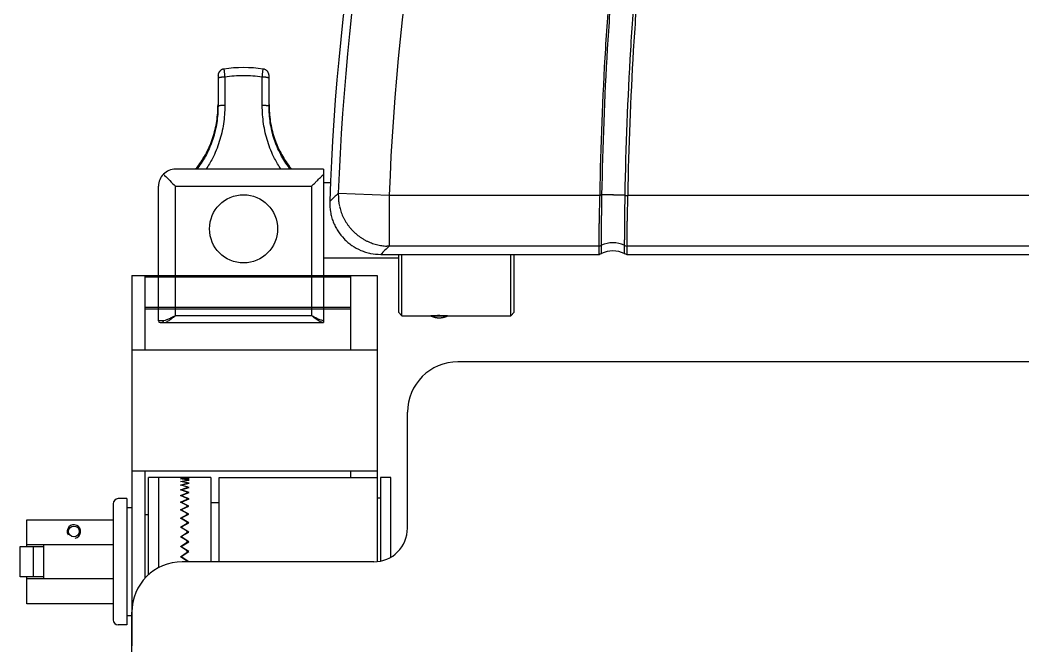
# Model space of a CAD drawing. Extents: x 3485972 to 3601240, y -625657 to -591207.
# Drawn here: x 3494327.7 to 3494721.3, y -608062.1 to -607816.7 of the extents above; entities that cross this region are included whole.
import ezdxf

# ---------------------------------------------------------------- set-up
doc = ezdxf.new("R2010")
doc.units = 0
doc.header["$LTSCALE"] = 6
doc.header["$MEASUREMENT"] = 0
doc.layers.add('medical equipment', color=171, linetype='CONTINUOUS', lineweight=25)

msp = doc.modelspace()

# ---------------------------------------------------------------- linework, layer by layer
at = {"layer": 'medical equipment'}
for p, q in [((3494407.67, -607835.87), (3494407.56, -607835.89)), ((3494405.38, -607838.52), (3494405.38, -607839.6)), ((3494405.38, -607839.6), (3494405.38, -607839.57)), ((3494405.38, -607839.6), (3494405.38, -607850.4)), ((3494408.05, -607839.05), (3494408.05, -607850.19)), ((3494422.75, -607850.19), (3494422.75, -607839.05)), ((3494425.42, -607838.52), (3494425.41, -607838.4)), ((3494425.42, -607839.6), (3494425.41, -607839.57)), ((3494425.42, -607839.6), (3494425.42, -607838.52)), ((3494425.42, -607850.4), (3494425.42, -607839.6)), ((3494405.38, -607850.4), (3494405.38, -607850.39)), ((3494425.42, -607850.4), (3494425.41, -607850.39)), ((3494446.79, -607875.15), (3494388.68, -607875.15)), ((3494446.79, -607875.15), (3494446.79, -607877.16)), ((3494446.79, -607877.16), (3494446.79, -607934.58)), ((3494449.53, -607880.5), (3494446.79, -607880.5)), ((3494382, -607934.6), (3494382, -607881.83)), ((3494388.68, -607881.83), (3494442.12, -607881.83)), ((3494388.68, -607932.59), (3494388.68, -607881.83)), ((3494442.12, -607881.83), (3494442.12, -607932.59)), ((3494452.57, -607884.6), (3494472.57, -607885.33)), ((3494472.57, -607885.33), (3494555.32, -607885.33)), ((3494472.57, -607885.33), (3494472.57, -607905.34)), ((3494555.32, -607885.33), (3494555.32, -607885.24)), ((3494556.09, -607885.24), (3494556.06, -607885.24)), ((3494566.19, -607885.33), (3494875.08, -607885.33)), ((3494566.19, -607885.33), (3494566.19, -607885.44)), ((3494565.05, -607885.39), (3494564.78, -607885.38)), ((3494566.19, -607885.44), (3494566.15, -607885.43)), ((3494469.25, -607908.55), (3494554.95, -607908.55)), ((3494472.57, -607905.34), (3494471.6, -607905.32)), ((3494554.96, -607905.34), (3494472.57, -607905.34)), ((3494476.18, -607908.55), (3494476.18, -607931.26)), ((3494477.52, -607932.59), (3494477.52, -607908.55)), ((3494520.26, -607932.59), (3494520.26, -607908.55)), ((3494521.6, -607931.26), (3494521.6, -607908.55)), ((3494875.49, -607905.34), (3494565.79, -607905.34)), ((3494565.79, -607908.55), (3494875.49, -607908.55)), ((3494446.79, -607909.89), (3494476.18, -607909.89)), ((3494371.52, -607916.89), (3494371.52, -608062.09)), ((3494371.52, -607916.89), (3494467.88, -607916.89)), ((3494376.8, -607945.93), (3494376.8, -607916.89)), ((3494457.32, -607917.55), (3494376.8, -607917.55)), ((3494457.32, -607916.89), (3494457.32, -607945.93)), ((3494467.88, -607916.89), (3494467.88, -608029.03)), ((3494457.32, -607929.43), (3494376.8, -607929.43)), ((3494457.32, -607930.09), (3494376.8, -607930.09)), ((3494442.12, -607932.59), (3494388.68, -607932.59)), ((3494476.18, -607931.26), (3494477.52, -607932.59)), ((3494477.52, -607932.59), (3494488.87, -607932.59)), ((3494495.55, -607932.59), (3494520.26, -607932.59)), ((3494520.26, -607932.59), (3494521.6, -607931.26)), ((3494383.7, -607934.6), (3494382, -607934.6)), ((3494382.67, -607935.27), (3494384.2, -607935.27)), ((3494383.7, -607934.6), (3494383.7, -607934.63)), ((3494384.2, -607935.27), (3494446.6, -607935.27)), ((3494446.6, -607935.27), (3494446.79, -607935.27)), ((3494446.79, -607935.21), (3494446.78, -607935.22)), ((3494446.79, -607934.58), (3494446.79, -607935.21)), ((3494446.79, -607935.21), (3494446.79, -607935.27)), ((3494488.87, -607932.62), (3494492.21, -607932.62)), ((3494488.87, -607932.62), (3494488.97, -607932.67)), ((3494492.21, -607932.62), (3494495.55, -607932.62)), ((3494492.21, -607933.42), (3494492.32, -607933.42)), ((3494371.52, -607945.93), (3494467.88, -607945.93)), ((3494943.08, -607950.66), (3494499.56, -607950.66)), ((3494479.76, -608015.89), (3494479.76, -607970.46)), ((3494371.52, -607993.45), (3494467.88, -607993.45)), ((3494376.8, -608035.43), (3494376.8, -607993.45)), ((3494457.32, -607993.45), (3494457.32, -607996.09)), ((3494378.12, -608034.14), (3494378.12, -607996.09)), ((3494382.08, -607996.09), (3494378.12, -607996.09)), ((3494393.3, -607996.09), (3494382.08, -607996.09)), ((3494382.08, -607996.09), (3494382.08, -608031.38)), ((3494382.08, -607996.09), (3494382.08, -608031.38)), ((3494390.66, -607996.15), (3494393.3, -607996.09)), ((3494393.3, -607996.3), (3494390.66, -607996.15)), ((3494390.66, -607996.63), (3494393.3, -607996.37)), ((3494393.3, -607996.99), (3494390.66, -607996.63)), ((3494390.66, -607997.59), (3494393.3, -607997.12)), ((3494393.3, -607998.15), (3494390.66, -607997.59)), ((3494390.66, -607999), (3494393.3, -607998.33)), ((3494393.3, -607999.75), (3494390.66, -607999)), ((3494402.54, -607996.09), (3494391.32, -607996.09)), ((3494391.36, -607997.5), (3494394.01, -607997.04)), ((3494391.36, -607997.69), (3494391.36, -607997.5)), ((3494394, -607998.29), (3494391.36, -607997.69)), ((3494391.36, -607998.87), (3494394, -607998.29)), ((3494391.36, -607999.14), (3494391.36, -607998.87)), ((3494394, -607999.92), (3494391.36, -607999.14)), ((3494391.37, -607996.14), (3494394.01, -607996.1)), ((3494391.37, -607996.18), (3494391.37, -607996.14)), ((3494394.01, -607996.38), (3494391.37, -607996.18)), ((3494391.37, -607996.58), (3494394.01, -607996.38)), ((3494391.37, -607996.7), (3494391.37, -607996.58)), ((3494394.01, -607997.04), (3494391.37, -607996.7)), ((3494393.3, -607996.37), (3494393.3, -607996.3)), ((3494393.3, -607996.37), (3494393.3, -607996.3)), ((3494393.3, -607997.12), (3494393.3, -607996.99)), ((3494393.3, -607997.12), (3494393.3, -607996.99)), ((3494393.3, -607998.33), (3494393.3, -607998.15)), ((3494393.3, -607998.33), (3494393.3, -607998.15)), ((3494402.54, -607996.09), (3494402.54, -608029.09)), ((3494405.84, -608029.09), (3494405.84, -607996.09)), ((3494405.84, -607996.09), (3494467.88, -607996.09)), ((3494469.2, -607996.09), (3494469.2, -608028.83)), ((3494473.16, -607996.09), (3494469.2, -607996.09)), ((3494473.16, -608027.33), (3494473.16, -607996.09)), ((3494390.66, -608000.85), (3494393.3, -608000)), ((3494393.3, -608001.79), (3494390.66, -608000.85)), ((3494390.66, -608003.12), (3494393.3, -608002.09)), ((3494393.3, -608004.22), (3494390.66, -608003.12)), ((3494391.36, -608000.69), (3494394, -607999.92)), ((3494391.36, -608001.03), (3494391.36, -608000.69)), ((3494394, -608001.98), (3494391.36, -608001.03)), ((3494391.36, -608002.92), (3494394, -608001.98)), ((3494391.36, -608003.33), (3494391.36, -608002.92)), ((3494394, -608004.43), (3494391.36, -608003.33)), ((3494393.3, -608000), (3494393.3, -607999.75)), ((3494393.3, -608000), (3494393.3, -607999.75)), ((3494393.3, -608002.09), (3494393.3, -608001.79)), ((3494393.3, -608002.09), (3494393.3, -608001.79)), ((3494364.26, -608006.32), (3494364.26, -608051.86)), ((3494369.54, -608004.34), (3494366.24, -608004.34)), ((3494369.54, -608004.34), (3494369.54, -608053.84)), ((3494390.66, -608005.76), (3494393.3, -608004.57)), ((3494393.3, -608007.01), (3494390.66, -608005.76)), ((3494391.35, -608005.53), (3494394, -608004.43)), ((3494391.35, -608006), (3494391.35, -608005.53)), ((3494393.99, -608007.25), (3494391.35, -608006)), ((3494391.35, -608008.49), (3494393.99, -608007.25)), ((3494393.3, -608004.57), (3494393.3, -608004.22)), ((3494393.3, -608004.57), (3494393.3, -608004.22)), ((3494393.3, -608007.41), (3494393.3, -608007.01)), ((3494393.3, -608007.41), (3494393.3, -608007.01)), ((3494405.84, -608005.99), (3494402.54, -608005.99)), ((3494467.88, -608004.01), (3494469.2, -608004.01)), ((3494369.54, -608007.97), (3494369.54, -608050.21)), ((3494371.52, -608007.97), (3494369.54, -608007.97)), ((3494376.8, -608010.61), (3494378.12, -608010.61)), ((3494390.66, -608008.74), (3494393.3, -608007.41)), ((3494393.3, -608010.13), (3494390.66, -608008.74)), ((3494390.66, -608012.02), (3494393.3, -608010.57)), ((3494391.35, -608009.01), (3494391.35, -608008.49)), ((3494393.99, -608010.38), (3494391.35, -608009.01)), ((3494391.35, -608011.75), (3494393.99, -608010.38)), ((3494393.3, -608010.57), (3494393.3, -608010.13)), ((3494393.3, -608010.57), (3494393.3, -608010.13)), ((3494330.32, -608023.15), (3494330.32, -608012.59)), ((3494330.32, -608012.59), (3494364.26, -608012.59)), ((3494393.3, -608013.52), (3494390.66, -608012.02)), ((3494390.66, -608015.55), (3494393.3, -608013.99)), ((3494391.34, -608015.26), (3494393.98, -608013.79)), ((3494391.34, -608015.86), (3494391.34, -608015.26)), ((3494391.35, -608012.31), (3494391.35, -608011.75)), ((3494393.98, -608013.79), (3494391.35, -608012.31)), ((3494393.3, -608013.99), (3494393.3, -608013.52)), ((3494393.3, -608013.99), (3494393.3, -608013.52)), ((3494393.3, -608017.15), (3494390.66, -608015.55)), ((3494390.66, -608019.28), (3494393.3, -608017.64)), ((3494393.98, -608017.42), (3494391.34, -608015.86)), ((3494391.34, -608018.97), (3494393.98, -608017.42)), ((3494391.34, -608019.6), (3494391.34, -608018.97)), ((3494393.3, -608017.64), (3494393.3, -608017.15)), ((3494393.3, -608017.64), (3494393.3, -608017.15)), ((3494364.26, -608022.49), (3494330.32, -608022.49)), ((3494336.92, -608022.49), (3494336.92, -608035.69)), ((3494393.3, -608020.94), (3494390.66, -608019.28)), ((3494390.66, -608023.15), (3494393.3, -608021.45)), ((3494393.3, -608024.85), (3494390.66, -608023.15)), ((3494391.33, -608022.83), (3494393.97, -608021.22)), ((3494391.33, -608023.48), (3494391.33, -608022.83)), ((3494393.97, -608021.22), (3494391.34, -608019.6)), ((3494393.3, -608021.45), (3494393.3, -608020.94)), ((3494393.3, -608021.45), (3494393.3, -608020.94)), ((3494327.68, -608035.03), (3494327.68, -608023.15)), ((3494327.68, -608023.15), (3494336.92, -608023.15)), ((3494332.96, -608035.03), (3494332.96, -608023.15)), ((3494390.66, -608027.1), (3494393.3, -608025.38)), ((3494393.97, -608025.13), (3494391.33, -608023.48)), ((3494391.33, -608026.78), (3494393.97, -608025.13)), ((3494391.33, -608027.44), (3494391.33, -608026.78)), ((3494393.3, -608025.38), (3494393.3, -608024.85)), ((3494393.3, -608025.38), (3494393.3, -608024.85)), ((3494393.3, -608028.83), (3494390.66, -608027.1)), ((3494466.56, -608029.09), (3494391.32, -608029.09)), ((3494393.96, -608029.1), (3494391.33, -608027.44)), ((3494393.3, -608029.09), (3494393.3, -608028.83)), ((3494336.92, -608035.03), (3494327.68, -608035.03)), ((3494330.32, -608045.59), (3494330.32, -608035.03)), ((3494330.32, -608035.69), (3494364.26, -608035.69)), ((3494364.26, -608045.59), (3494330.32, -608045.59)), ((3494369.54, -608050.21), (3494371.52, -608050.21)), ((3494371.52, -608372.29), (3494371.52, -608048.89)), ((3494369.54, -608053.84), (3494366.24, -608053.84))]:
    msp.add_line(p, q, dxfattribs=at)
for centre, radius in [((3494415.4, -607898.53), 13.36), ((3494348.8, -608017.21), 2.14)]:
    msp.add_circle(centre, radius, dxfattribs=at)
for centre, radius, start, end in [((3495383.83, -607918.91), 935.09, 162.48462, 178.09787), ((3495383.83, -607918.91), 931.88, 162.48462, 177.88966), ((3495383.83, -607918.91), 911.87, 162.48462, 177.88966), ((3494407.49, -607838.38), 2.1, 170.8057, 176.5246), ((3494407.73, -607838.41), 2.34, 167.5757, 170.9775), ((3494411.14, -607839.46), 5.9, 163.6202, 164.7023), ((3494408.13, -607838.57), 2.76, 161.2076, 163.7761), ((3494407.71, -607838.38), 2.3, 159.0748, 162.3573), ((3494408.02, -607838.5), 2.63, 156.1377, 158.9766), ((3494408.19, -607838.59), 2.82, 153.2107, 155.8394), ((3494408.06, -607838.53), 2.68, 150.3766, 153.1762), ((3494408.02, -607838.5), 2.63, 147.6712, 150.545), ((3494408.05, -607838.52), 2.68, 144.7611, 147.5968), ((3494408.07, -607838.53), 2.7, 141.9588, 144.7778), ((3494408.06, -607838.53), 2.69, 139.0549, 141.8878), ((3494408.06, -607838.53), 2.68, 136.2718, 139.1075), ((3494408.07, -607838.54), 2.69, 133.3678, 136.1909), ((3494408.07, -607838.54), 2.7, 130.5871, 133.4008), ((3494408.07, -607838.54), 2.7, 127.703, 130.5004), ((3494408.07, -607838.54), 2.7, 124.9475, 127.7328), ((3494408.07, -607838.55), 2.71, 122.0948, 124.8557), ((3494408.07, -607838.55), 2.71, 119.3741, 122.1162), ((3494408.07, -607838.56), 2.72, 116.5673, 119.2741), ((3494408.07, -607838.55), 2.71, 113.8948, 116.5842), ((3494408.06, -607838.55), 2.71, 111.1403, 113.8035), ((3494408.07, -607838.56), 2.72, 108.5258, 111.147), ((3494408.08, -607838.62), 2.78, 105.8544, 108.3871), ((3494408.06, -607838.55), 2.71, 103.3019, 105.867), ((3494408.03, -607838.4), 2.55, 100.6473, 103.3244), ((3494422.11, -607841.13), 5.35, 76.1378, 79.0448), ((3494422.97, -607837.99), 2.1, 72.6493, 78.3676), ((3494422.9, -607838.22), 2.34, 69.4193, 72.8208), ((3494421.37, -607841.45), 5.9, 65.4653, 66.5473), ((3494422.69, -607838.59), 2.76, 63.0521, 65.6205), ((3494422.93, -607838.2), 2.3, 60.9192, 64.2015), ((3494422.77, -607838.49), 2.63, 57.9826, 60.8215), ((3494422.66, -607838.64), 2.82, 55.0559, 57.6845), ((3494422.74, -607838.53), 2.68, 52.2211, 55.0207), ((3494422.77, -607838.49), 2.63, 49.5163, 52.3902), ((3494422.74, -607838.52), 2.68, 46.6062, 49.442), ((3494422.73, -607838.54), 2.7, 43.8042, 46.6234), ((3494422.73, -607838.53), 2.69, 40.8994, 43.7324), ((3494422.74, -607838.53), 2.68, 38.1168, 40.9527), ((3494422.73, -607838.53), 2.69, 35.2121, 38.0355), ((3494422.73, -607838.53), 2.7, 32.4318, 35.2457), ((3494422.72, -607838.53), 2.7, 29.5471, 32.3448), ((3494422.72, -607838.53), 2.7, 26.7913, 29.577), ((3494422.71, -607838.53), 2.71, 23.9377, 26.699), ((3494422.71, -607838.53), 2.71, 21.2174, 23.9599), ((3494422.7, -607838.53), 2.72, 18.4101, 21.1173), ((3494422.71, -607838.53), 2.71, 15.737, 18.4269), ((3494422.71, -607838.53), 2.71, 12.9821, 15.6457), ((3494422.7, -607838.53), 2.72, 10.3675, 12.9891), ((3494422.64, -607838.53), 2.78, 7.6957, 10.2288), ((3494410.72, -607838.78), 5.35, 174.2947, 177.2021), ((3494405.49, -607839.59), 0.114, 153.4593, 167.575), ((3494405.53, -607839.6), 0.148, 143.1565, 155.2867), ((3494405.57, -607839.63), 0.202, 135.1115, 145.1369), ((3494405.63, -607839.68), 0.274, 128.0931, 136.5528), ((3494405.71, -607839.76), 0.389, 122.9507, 129.7263), ((3494405.81, -607839.89), 0.55, 118.6101, 124.0588), ((3494405.92, -607840.07), 0.768, 115.2388, 119.6083), ((3494406.05, -607840.31), 1.04, 112.2417, 115.8571), ((3494406.19, -607840.62), 1.38, 109.8462, 112.836), ((3494406.34, -607841), 1.78, 107.6707, 110.2085), ((3494406.5, -607841.45), 2.26, 105.8786, 108.0378), ((3494406.65, -607841.97), 2.8, 104.2162, 106.0956), ((3494406.82, -607842.56), 3.41, 102.811, 104.4533), ((3494406.97, -607843.19), 4.07, 101.4843, 102.9465), ((3494407.13, -607843.9), 4.8, 100.3477, 101.6505), ((3494407.28, -607844.66), 5.56, 99.2605, 100.4348), ((3494407.41, -607845.4), 6.31, 98.2885, 99.3639), ((3494407.52, -607846.08), 7, 97.3396, 98.3431), ((3494407.65, -607846.99), 7.92, 96.5512, 97.4576), ((3494407.79, -607848.17), 9.11, 95.7915, 96.5922), ((3494407.8, -607848.31), 9.26, 94.9424, 95.7561), ((3494407.76, -607847.86), 8.8, 94.0746, 94.9601), ((3494407.99, -607850.17), 11.12, 93.7275, 94.3914), ((3494408.83, -607862.82), 23.8, 93.4967, 93.779), ((3494407.89, -607849.32), 10.27, 92.0122, 92.8428), ((3494407.89, -607848.81), 9.76, 90.7589, 92.0845), ((3494408.33, -607864.49), 25.45, 90.6183, 91.2795), ((3494422.47, -607864.49), 25.45, 88.7214, 89.3826), ((3494422.91, -607848.81), 9.76, 87.916, 89.2415), ((3494422.9, -607849.32), 10.27, 87.158, 87.9884), ((3494421.96, -607862.82), 23.8, 86.2214, 86.5037), ((3494422.81, -607850.17), 11.12, 85.6097, 86.2735), ((3494423.03, -607847.86), 8.8, 85.0409, 85.9263), ((3494423, -607848.32), 9.26, 84.2446, 85.0582), ((3494423.01, -607848.17), 9.12, 83.4086, 84.2092), ((3494423.15, -607846.99), 7.93, 82.5439, 83.4502), ((3494423.28, -607846.08), 7.01, 81.6574, 82.6607), ((3494423.39, -607845.4), 6.31, 80.6379, 81.7133), ((3494423.52, -607844.66), 5.57, 79.5659, 80.7401), ((3494423.67, -607843.91), 4.8, 78.351, 79.6537), ((3494423.82, -607843.19), 4.07, 77.0554, 78.5175), ((3494423.98, -607842.56), 3.41, 75.5487, 77.1907), ((3494424.14, -607841.97), 2.8, 73.9059, 75.785), ((3494424.3, -607841.45), 2.26, 71.9641, 74.1231), ((3494424.46, -607841), 1.78, 69.7946, 72.332), ((3494424.61, -607840.62), 1.38, 67.1677, 70.1571), ((3494424.75, -607840.31), 1.04, 64.1459, 67.7608), ((3494424.88, -607840.08), 0.768, 60.3945, 64.7634), ((3494424.99, -607839.89), 0.55, 55.9469, 61.3948), ((3494425.09, -607839.76), 0.389, 50.28, 57.0547), ((3494425.17, -607839.68), 0.274, 43.4527, 51.9114), ((3494425.22, -607839.63), 0.202, 34.8687, 44.8934), ((3494422.71, -607838.53), 2.71, 5.1418, 7.7074), ((3494425.27, -607839.6), 0.148, 24.7218, 36.8518), ((3494422.87, -607838.51), 2.55, 2.4878, 5.1654), ((3494425.3, -607839.59), 0.114, 12.4323, 26.5488), ((3494405.4, -607850.4), 0.0236, 120.2844, 154.3946), ((3494405.43, -607850.42), 0.0567, 113.1527, 132.4658), ((3494405.48, -607850.49), 0.137, 109.4681, 119.8993), ((3494405.54, -607850.61), 0.278, 106.002, 112.5471), ((3494405.62, -607850.84), 0.519, 103.6486, 107.8977), ((3494405.72, -607851.19), 0.879, 101.6632, 104.6529), ((3494405.84, -607851.69), 1.39, 100.1767, 102.3588), ((3494405.97, -607852.33), 2.05, 98.8761, 100.5717), ((3494406.12, -607853.17), 2.9, 97.8637, 99.2015), ((3494406.27, -607854.18), 3.92, 96.9571, 98.0558), ((3494406.44, -607855.41), 5.16, 96.2222, 97.1333), ((3494406.6, -607856.8), 6.56, 95.5495, 96.3277), ((3494406.77, -607858.4), 8.17, 94.985, 95.6546), ((3494406.93, -607860.12), 9.9, 94.4578, 95.0472), ((3494407.1, -607862.04), 11.83, 94.0082, 94.5283), ((3494407.25, -607864.07), 13.87, 93.5807, 94.0461), ((3494407.38, -607866.07), 15.87, 93.2002, 93.6238), ((3494407.5, -607867.93), 17.73, 92.8308, 93.224), ((3494407.63, -607870.38), 20.18, 92.5242, 92.8779), ((3494407.78, -607873.51), 23.32, 92.2297, 92.5411), ((3494407.79, -607873.97), 23.78, 91.902, 92.2176), ((3494407.76, -607872.88), 22.68, 91.5661, 91.9086), ((3494407.99, -607878.93), 28.74, 91.4333, 91.6896), ((3494408.83, -607911.79), 61.61, 91.3441, 91.453), ((3494407.89, -607876.81), 26.62, 90.7727, 91.0928), ((3494407.89, -607875.55), 25.36, 90.2912, 90.801), ((3494408.33, -607916.41), 66.22, 90.2374, 90.4915), ((3494422.47, -607916.42), 66.23, 89.5086, 89.7626), ((3494422.91, -607875.55), 25.36, 89.199, 89.7088), ((3494422.91, -607876.81), 26.62, 88.9073, 89.2273), ((3494421.97, -607911.79), 61.62, 88.5471, 88.656), ((3494422.81, -607878.93), 28.74, 88.3105, 88.5667), ((3494423.04, -607872.88), 22.69, 88.0915, 88.434), ((3494423.01, -607873.97), 23.78, 87.7826, 88.0981), ((3494423.02, -607873.51), 23.32, 87.459, 87.7704), ((3494423.16, -607870.38), 20.19, 87.1223, 87.4759), ((3494423.3, -607867.93), 17.73, 86.7762, 87.1694), ((3494423.41, -607866.08), 15.87, 86.3764, 86.7999), ((3494423.55, -607864.07), 13.87, 85.9542, 86.4195), ((3494423.7, -607862.04), 11.83, 85.472, 85.9921), ((3494423.87, -607860.12), 9.9, 84.9531, 85.5425), ((3494424.03, -607858.4), 8.17, 84.3458, 85.0154), ((3494424.2, -607856.8), 6.56, 83.6727, 84.4508), ((3494424.36, -607855.41), 5.17, 82.8673, 83.7782), ((3494424.53, -607854.18), 3.92, 81.9448, 83.0434), ((3494424.68, -607853.17), 2.9, 80.7994, 82.137), ((3494424.83, -607852.33), 2.05, 79.4295, 81.1248), ((3494424.96, -607851.69), 1.39, 77.6422, 79.824), ((3494425.08, -607851.19), 0.879, 75.349, 78.338), ((3494425.18, -607850.84), 0.52, 72.105, 76.353), ((3494425.26, -607850.61), 0.278, 67.457, 74.0003), ((3494425.32, -607850.49), 0.137, 60.1049, 70.5328), ((3494425.37, -607850.42), 0.0567, 47.5461, 66.8529), ((3494425.39, -607850.4), 0.0236, 25.616, 59.7214), ((3494388.68, -607881.83), 6.68, 134.9519, 180), ((3494388.68, -607881.83), 6.68, 90, 134.9519), ((3494492.3, -607883.82), 39.73, 181.1225, 184.3624), ((3494555.39, -607665.03), 220.21, 269.9819, 269.9973), ((3494555.41, -607803.57), 81.68, 269.9842, 270.0158), ((3494555.41, -607794.75), 90.49, 270.0144, 270.0329), ((3494555.19, -607595.89), 289.35, 270.0519, 270.0564), ((3494555.38, -607776.01), 109.23, 270.0547, 270.0678), ((3494555.41, -607797.35), 87.89, 270.0604, 270.0778), ((3494555.39, -607783.38), 101.86, 270.0784, 270.0929), ((3494555.37, -607775.12), 110.12, 270.0956, 270.1089), ((3494555.39, -607782.22), 103.02, 270.1066, 270.1209), ((3494555.4, -607785.25), 99.99, 270.1211, 270.1358), ((3494555.39, -607783.82), 101.42, 270.1366, 270.1511), ((3494555.39, -607783.62), 101.62, 270.1522, 270.1666), ((3494555.4, -607784.63), 100.61, 270.1644, 270.1789), ((3494555.4, -607785.36), 99.88, 270.1797, 270.1942), ((3494555.4, -607785.68), 99.57, 270.1952, 270.2098), ((3494555.4, -607786.13), 99.11, 270.2107, 270.2253), ((3494555.4, -607786.68), 98.56, 270.2233, 270.238), ((3494555.4, -607787.23), 98.01, 270.239, 270.2537), ((3494555.41, -607787.71), 97.53, 270.2517, 270.2664), ((3494555.4, -607788.18), 97.06, 270.2704, 270.2852), ((3494555.41, -607788.74), 96.5, 270.2803, 270.2951), ((3494555.41, -607789.27), 95.97, 270.2993, 270.3142), ((3494555.42, -607789.79), 95.46, 270.3122, 270.3271), ((3494555.42, -607790.3), 94.94, 270.3283, 270.3433), ((3494555.42, -607790.76), 94.49, 270.3413, 270.3564), ((3494555.43, -607791.4), 93.84, 270.3577, 270.3728), ((3494555.43, -607792.03), 93.21, 270.3738, 270.3889), ((3494557.73, -608219.99), 334.76, 90.1734, 90.2815), ((3494557.31, -608018.2), 132.97, 90.0447, 90.2551), ((3494557.33, -608041.65), 156.42, 89.9279, 90.0471), ((3494556.05, -608351.09), 465.85, 89.7861, 89.8181), ((3494557.08, -608080.58), 195.35, 89.7058, 89.7908), ((3494557.36, -608048.26), 163.02, 89.6366, 89.7457), ((3494557.16, -608077.42), 192.19, 89.5402, 89.6316), ((3494556.96, -608096.09), 210.86, 89.4453, 89.5281), ((3494557.05, -608086.43), 201.19, 89.3552, 89.4431), ((3494557.09, -608083.87), 198.63, 89.2706, 89.3603), ((3494557.02, -608088.78), 203.55, 89.18, 89.2679), ((3494556.99, -608091.21), 205.97, 89.0928, 89.1798), ((3494556.99, -608090.56), 205.33, 89.0032, 89.0906), ((3494557, -608090.03), 204.79, 88.917, 89.0047), ((3494557, -608089.78), 204.55, 88.8274, 88.9151), ((3494557.03, -608088.7), 203.46, 88.7408, 88.8288), ((3494557.06, -608087.06), 201.83, 88.6504, 88.7388), ((3494557.12, -608084.76), 199.52, 88.5636, 88.6525), ((3494557.17, -608082.26), 197.02, 88.4723, 88.5618), ((3494557.27, -608079.06), 193.82, 88.3841, 88.4744), ((3494557.35, -608075.78), 190.54, 88.2914, 88.3824), ((3494557.49, -608071.51), 186.27, 88.2015, 88.2937), ((3494557.63, -608067.02), 181.78, 88.107, 88.2004), ((3494557.78, -608062.59), 177.34, 88.0148, 88.1094), ((3494557.9, -608058.96), 173.72, 87.9179, 88.0132), ((3494558.17, -608051.84), 166.59, 87.8233, 87.9212), ((3494558.52, -608042.83), 157.57, 87.7224, 87.8242), ((3494468.44, -607886.31), 15.77, 181.9203, 188.227), ((3494470.27, -607886.1), 17.61, 188.05, 191.8254), ((3494573.52, -607679.13), 206.44, 267.6482, 267.6712), ((3494568.33, -607807.38), 78.08, 267.6538, 267.7005), ((3494568.75, -607797.04), 88.43, 267.6959, 267.7228), ((3494576.29, -607603.93), 281.68, 267.7521, 267.7588), ((3494569.52, -607776.95), 108.54, 267.7551, 267.7741), ((3494568.76, -607796.91), 88.56, 267.7642, 267.789), ((3494569.35, -607781.65), 103.83, 267.7923, 267.8131), ((3494569.71, -607772), 113.49, 267.8142, 267.833), ((3494569.48, -607778.14), 107.34, 267.8322, 267.8522), ((3494569.41, -607780.01), 105.47, 267.8525, 267.8731), ((3494569.51, -607777.38), 108.11, 267.8732, 267.8933), ((3494569.56, -607775.82), 109.66, 267.8952, 267.915), ((3494569.57, -607775.79), 109.7, 267.9132, 267.933), ((3494569.58, -607775.32), 110.17, 267.9351, 267.9549), ((3494569.61, -607774.47), 111.02, 267.9542, 267.9739), ((3494569.64, -607773.74), 111.75, 267.9725, 267.9921), ((3494569.66, -607773.15), 112.34, 267.9953, 268.0149), ((3494569.68, -607772.53), 112.96, 268.0115, 268.031), ((3494569.7, -607771.91), 113.58, 268.0335, 268.0529), ((3494569.72, -607771.23), 114.26, 268.0521, 268.0715), ((3494569.74, -607770.64), 114.85, 268.0739, 268.0933), ((3494569.76, -607770.05), 115.44, 268.0911, 268.1103), ((3494569.78, -607769.46), 116.03, 268.1108, 268.13), ((3494569.8, -607768.85), 116.64, 268.1304, 268.1495), ((3494569.82, -607768.32), 117.17, 268.1493, 268.1684), ((3494569.84, -607767.74), 117.75, 268.1682, 268.1872), ((3494569.85, -607767.07), 118.42, 268.1895, 268.2084), ((3494493.87, -607878.82), 42.26, 194.9384, 196.2103), ((3494473.09, -607884.92), 20.61, 196.0357, 198.9309), ((3494470.15, -607886.34), 17.36, 197.6741, 201.3465), ((3494472.35, -607885.44), 19.75, 201.4509, 204.6515), ((3494473.57, -607884.75), 21.14, 204.9644, 207.9433), ((3494472.67, -607885.21), 20.13, 207.9799, 211.1491), ((3494472.42, -607885.44), 19.8, 210.9604, 214.2117), ((3494472.66, -607885.24), 20.11, 214.2937, 217.5073), ((3494472.79, -607885.15), 20.27, 217.4843, 220.6811), ((3494472.73, -607885.17), 20.21, 220.7622, 223.9737), ((3494472.74, -607885.19), 20.2, 223.9142, 227.1279), ((3494472.76, -607885.11), 20.27, 227.2225, 230.4195), ((3494472.78, -607885.11), 20.29, 230.3834, 233.5676), ((3494472.78, -607885.05), 20.34, 233.6705, 236.8311), ((3494472.78, -607885.06), 20.33, 236.8011, 239.9445), ((3494472.78, -607884.99), 20.39, 240.0545, 243.163), ((3494472.78, -607885.01), 20.37, 243.1441, 246.2265), ((3494472.78, -607884.89), 20.48, 246.3471, 249.3795), ((3494472.76, -607884.97), 20.39, 249.3684, 252.3768), ((3494472.71, -607884.99), 20.36, 252.4856, 255.4566), ((3494472.74, -607884.89), 20.47, 255.4572, 258.371), ((3494472.79, -607884.34), 21.02, 258.5446, 261.3359), ((3494553.09, -607898.93), 6.68, 286.2598, 294.8113), ((3494560.37, -607914.7), 10.69, 65.188, 114.8113), ((3494567.66, -607898.93), 6.68, 245.188, 253.7394), ((3494472.68, -607885.02), 20.33, 261.3298, 264.1659), ((3494472.55, -607886.47), 18.87, 264.1138, 267.1086), ((3494553.08, -607902.14), 6.68, 286.2602, 294.8116), ((3494560.37, -607917.9), 10.69, 65.1884, 114.8116), ((3494567.66, -607902.14), 6.68, 245.1884, 253.7398), ((3494382.67, -607934.6), 0.668, 180, 270), ((3494384.55, -607934.6), 0.846, 182.0064, 184.1939), ((3494384.61, -607934.6), 0.904, 184.1664, 186.2477), ((3494384.63, -607934.59), 0.927, 186.2529, 188.3117), ((3494384.6, -607934.6), 0.893, 188.454, 190.6133), ((3494384.58, -607934.6), 0.876, 190.6341, 192.8544), ((3494384.56, -607934.6), 0.861, 192.9638, 195.2359), ((3494384.55, -607934.61), 0.846, 195.2601, 197.5818), ((3494384.53, -607934.61), 0.821, 197.7157, 200.1116), ((3494384.5, -607934.62), 0.798, 200.1432, 202.6047), ((3494384.48, -607934.63), 0.77, 202.7484, 205.2876), ((3494384.45, -607934.64), 0.744, 205.3243, 207.9378), ((3494384.43, -607934.65), 0.714, 208.0954, 210.7934), ((3494384.4, -607934.67), 0.684, 210.8384, 213.6231), ((3494384.37, -607934.68), 0.652, 213.7936, 216.6728), ((3494384.35, -607934.7), 0.623, 216.7082, 219.6761), ((3494384.33, -607934.71), 0.596, 219.8515, 222.898), ((3494384.3, -607934.74), 0.563, 222.9781, 226.1435), ((3494384.28, -607934.76), 0.528, 226.3367, 229.6454), ((3494384.27, -607934.77), 0.511, 229.5517, 232.8868), ((3494384.27, -607934.77), 0.513, 233.0304, 236.2609), ((3494384.23, -607934.82), 0.458, 236.7278, 240.3095), ((3494384.19, -607934.88), 0.384, 240.5538, 244.8024), ((3494384.23, -607934.83), 0.439, 243.382, 246.8309), ((3494384.41, -607934.42), 0.886, 246.6642, 248.1916), ((3494384.19, -607934.91), 0.354, 252.186, 256.8361), ((3494384.17, -607934.96), 0.303, 256.7629, 264.812), ((3494384.25, -607934.52), 0.748, 261.7208, 265.9351), ((3494446.58, -607934.51), 0.759, 271.0773, 272.1535), ((3494446.6, -607934.98), 0.289, 271.296, 273.4641), ((3494446.6, -607934.94), 0.324, 273.3904, 274.6591), ((3494446.59, -607934.88), 0.39, 276.0809, 277.0012), ((3494446.53, -607934.33), 0.943, 275.7961, 276.1389), ((3494446.6, -607934.95), 0.32, 276.5582, 277.7549), ((3494446.59, -607934.86), 0.403, 278.9354, 279.8626), ((3494446.6, -607934.9), 0.371, 277.7954, 278.8107), ((3494446.59, -607934.89), 0.381, 279.8788, 280.8697), ((3494446.59, -607934.88), 0.383, 281.8543, 282.855), ((3494446.6, -607934.89), 0.375, 280.8062, 281.8238), ((3494446.59, -607934.88), 0.388, 282.8518, 283.8442), ((3494446.59, -607934.88), 0.39, 284.8499, 285.8499), ((3494446.59, -607934.88), 0.388, 283.8668, 284.8658), ((3494446.59, -607934.87), 0.393, 285.8742, 286.873), ((3494446.59, -607934.87), 0.399, 287.8818, 288.8783), ((3494446.59, -607934.87), 0.396, 286.8591, 287.8554), ((3494446.59, -607934.87), 0.402, 288.8657, 289.8598), ((3494446.59, -607934.86), 0.409, 290.8681, 291.8579), ((3494446.59, -607934.86), 0.405, 289.8865, 290.8795), ((3494446.58, -607934.86), 0.412, 291.8847, 292.8732), ((3494446.58, -607934.85), 0.42, 293.8743, 294.8558), ((3494446.58, -607934.85), 0.417, 292.8583, 293.8429), ((3494446.58, -607934.84), 0.427, 295.8484, 296.8271), ((3494446.58, -607934.84), 0.424, 294.8459, 295.8242), ((3494446.58, -607934.84), 0.434, 296.8157, 297.7856), ((3494446.57, -607934.83), 0.444, 297.8225, 298.7759), ((3494492.35, -607925.44), 7.98, 244.9468, 245.7681), ((3494492.37, -607925.4), 8.03, 245.7865, 246.6045), ((3494492.38, -607925.37), 8.05, 246.5921, 247.4088), ((3494492.37, -607925.38), 8.04, 247.432, 248.251), ((3494492.38, -607925.39), 8.04, 248.2391, 249.0591), ((3494492.37, -607925.38), 8.05, 249.0805, 249.9009), ((3494492.38, -607925.37), 8.05, 249.8888, 250.7094), ((3494492.38, -607925.37), 8.05, 250.7311, 251.5524), ((3494492.38, -607925.37), 8.06, 251.54, 252.3615), ((3494492.38, -607925.37), 8.06, 252.383, 253.205), ((3494492.38, -607925.36), 8.06, 253.1921, 254.0139), ((3494492.38, -607925.36), 8.07, 254.0351, 254.8567), ((3494492.38, -607925.36), 8.07, 254.8452, 255.6673), ((3494492.37, -607925.37), 8.06, 255.6885, 256.512), ((3494492.38, -607925.35), 8.08, 256.4956, 257.3169), ((3494492.39, -607925.3), 8.13, 257.3369, 258.153), ((3494492.38, -607925.35), 8.07, 258.1519, 258.9746), ((3494492.35, -607925.49), 7.93, 258.9977, 259.8363), ((3494492.39, -607925.3), 8.13, 259.7843, 260.599), ((3494492.47, -607924.79), 8.65, 260.6114, 261.3724), ((3494492.36, -607925.45), 7.97, 261.4827, 262.3206), ((3494492.2, -607926.55), 6.86, 262.3552, 263.3507), ((3494492.44, -607924.97), 8.46, 262.9718, 263.7295), ((3494493.92, -607911.71), 21.8, 263.6825, 263.9485), ((3494492.24, -607926.42), 6.99, 264.9197, 265.9816), ((3494492.2, -607927.15), 6.27, 265.9141, 267.7367), ((3494492.82, -607916.72), 16.72, 267.0102, 267.9042), ((3494492.04, -607925.33), 8.1, 271.9931, 272.8068), ((3494492.04, -607925.29), 8.14, 272.8253, 273.6361), ((3494492.04, -607925.27), 8.15, 273.6247, 274.4348), ((3494492.04, -607925.29), 8.13, 274.458, 275.2709), ((3494492.04, -607925.3), 8.12, 275.2597, 276.0741), ((3494492.04, -607925.31), 8.12, 276.0958, 276.9111), ((3494492.04, -607925.31), 8.12, 276.8996, 277.7156), ((3494492.04, -607925.31), 8.11, 277.7376, 278.5547), ((3494492.04, -607925.32), 8.11, 278.5431, 279.3611), ((3494492.04, -607925.33), 8.1, 279.383, 280.202), ((3494492.04, -607925.33), 8.1, 280.1897, 281.0091), ((3494492.04, -607925.33), 8.1, 281.0307, 281.8504), ((3494492.04, -607925.34), 8.09, 281.8392, 282.66), ((3494492.04, -607925.36), 8.07, 282.6819, 283.5045), ((3494492.04, -607925.34), 8.08, 283.4887, 284.3097), ((3494492.03, -607925.31), 8.12, 284.3302, 285.1465), ((3494492.04, -607925.37), 8.06, 285.1461, 285.9696), ((3494492.08, -607925.51), 7.91, 285.9933, 286.8332), ((3494492.03, -607925.33), 8.1, 286.7814, 287.598), ((3494491.88, -607924.85), 8.6, 287.6113, 288.3745), ((3494492.08, -607925.49), 7.93, 288.4856, 289.3264), ((3494492.44, -607926.55), 6.82, 289.362, 290.3618), ((3494491.94, -607925.04), 8.4, 289.9814, 290.7429), ((3494487.28, -607912.68), 21.61, 290.696, 290.9635), ((3494492.42, -607926.43), 6.93, 291.9414, 293.0095), ((3494492.72, -607927.1), 6.2, 292.9429, 294.7784), ((3494488.59, -607917.65), 16.51, 294.0472, 294.9484), ((3494499.56, -607970.46), 19.8, 90, 180), ((3494366.24, -608006.32), 1.98, 90, 180), ((3494348.8, -608017.21), 2.64, 280, 210), ((3494466.56, -608015.89), 13.2, 270, 0), ((3494391.32, -608048.89), 19.8, 90, 180), ((3494366.24, -608051.86), 1.98, 180, 270)]:
    msp.add_arc(centre, radius, start, end, dxfattribs=at)
for points, knots in [([(3494555.32, -607885.24), (3494555.66, -607866.12), (3494556.4, -607847), (3494558.11, -607818.61), (3494558.76, -607809.33), (3494560.62, -607786.43), (3494561.94, -607772.83), (3494564.94, -607746.03), (3494566.62, -607732.84), (3494568.49, -607719.67)], [0, 0, 0, 0, 0.345239, 0.345239, 0.51333, 0.51333, 0.759923, 0.759923, 1, 1, 1, 1]), ([(3494556.09, -607885.24), (3494556.42, -607866.12), (3494557.16, -607847.02), (3494558.87, -607818.65), (3494559.52, -607809.37), (3494561.38, -607786.48), (3494562.7, -607772.89), (3494565.7, -607746.11), (3494567.37, -607732.92), (3494569.24, -607719.76)], [0, 0, 0, 0, 0.345239, 0.345239, 0.51333, 0.51333, 0.759923, 0.759923, 1, 1, 1, 1]), ([(3494578.12, -607721.03), (3494576.26, -607734.1), (3494574.6, -607747.2), (3494571.62, -607773.8), (3494570.31, -607787.3), (3494568.47, -607810.03), (3494567.82, -607819.25), (3494566.12, -607847.43), (3494565.38, -607866.41), (3494565.05, -607885.39)], [0, 0, 0, 0, 0.240077, 0.240077, 0.48667, 0.48667, 0.654761, 0.654761, 1, 1, 1, 1]), ([(3494579.25, -607721.21), (3494577.39, -607734.27), (3494575.73, -607747.36), (3494572.75, -607773.93), (3494571.45, -607787.42), (3494569.6, -607810.14), (3494568.95, -607819.35), (3494567.26, -607847.47), (3494566.52, -607866.4), (3494566.19, -607885.33)], [0, 0, 0, 0, 0.2400767, 0.2400767, 0.4866704, 0.4866704, 0.6547605, 0.6547605, 0.9993861, 0.9993861, 0.9993861, 0.9993861]), ([(3494407.67, -607835.87), (3494407.67, -607835.87), (3494407.69, -607835.91), (3494407.76, -607836.36), (3494407.9, -607837.59), (3494408.01, -607838.6), (3494408.05, -607839.05)], [2.1583131, 2.1583131, 2.1583131, 2.1583131, 2.2166379, 2.5042996, 2.7872714, 3, 3, 3, 3]), ([(3494422.75, -607839.05), (3494422.79, -607838.59), (3494422.9, -607837.57), (3494423.03, -607836.45), (3494423.1, -607835.95), (3494423.12, -607835.87), (3494423.12, -607835.88)], [2, 2, 2, 2, 2.2166781, 2.5040998, 2.7168897, 2.8417486, 2.8417486, 2.8417486, 2.8417486]), ([(3494422.75, -607839.05), (3494420.32, -607838.67), (3494415.4, -607838.3), (3494410.48, -607838.67), (3494408.05, -607839.05)], [2.415676, 2.415676, 2.415676, 2.415676, 3.544913, 4.674176, 4.674176, 4.674176, 4.674176]), ([(3494405.38, -607849.77), (3494405.38, -607849.82), (3494405.38, -607850.26), (3494405.33, -607852.68), (3494404.46, -607861.84), (3494400.76, -607870.06), (3494396.5, -607875.15)], [0, 0, 0, 0, 0.0056478, 0.04681, 0.2576476, 0.9736134, 0.9736134, 0.9736134, 0.9736134]), ([(3494396.54, -607875.15), (3494396.8, -607874.84), (3494397.06, -607874.52), (3494398.62, -607872.49), (3494400.97, -607868.85), (3494403.53, -607862.8), (3494405.05, -607856.36), (3494405.38, -607851.96), (3494405.38, -607849.77)], [2.197951, 2.197951, 2.197951, 2.197951, 2.507098, 2.507098, 4.125839, 5.747897, 7.371476, 8.994195, 8.994195, 8.994195, 8.994195]), ([(3494425.42, -607849.77), (3494425.42, -607851.96), (3494425.74, -607856.36), (3494427.27, -607862.8), (3494429.83, -607868.85), (3494432.17, -607872.49), (3494433.74, -607874.52), (3494434, -607874.84), (3494434.26, -607875.15)], [2, 2, 2, 2, 3.622718, 5.246297, 6.868355, 8.487097, 8.487097, 8.796243, 8.796243, 8.796243, 8.796243]), ([(3494434.3, -607875.15), (3494433.74, -607874.49), (3494430.33, -607870.09), (3494426.41, -607861.65), (3494425.42, -607853.28), (3494425.42, -607849.77)], [0.0263319, 0.0263319, 0.0263319, 0.0263319, 0.1194332, 0.6264105, 1, 1, 1, 1]), ([(3494405.38, -607850.4), (3494405.38, -607852.58), (3494405.05, -607856.97), (3494403.53, -607863.38), (3494400.98, -607869.43), (3494398.63, -607873.09), (3494397.21, -607874.91), (3494397.12, -607875.03), (3494397.02, -607875.15)], [2, 2, 2, 2, 3.649433, 5.302143, 6.958648, 8.619089, 8.619089, 8.736436, 8.736436, 8.736436, 8.736436]), ([(3494408.05, -607850.19), (3494408.05, -607852.58), (3494407.7, -607857.38), (3494406.08, -607864.42), (3494403.64, -607870.37), (3494401.62, -607873.81), (3494400.72, -607875.15)], [2, 2, 2, 2, 3.649433, 5.302143, 6.958648, 8.097897, 8.097897, 8.097897, 8.097897]), ([(3494430.08, -607875.15), (3494429.18, -607873.81), (3494427.15, -607870.37), (3494424.71, -607864.42), (3494423.09, -607857.38), (3494422.75, -607852.58), (3494422.75, -607850.19)], [3.039111, 3.039111, 3.039111, 3.039111, 4.17836, 5.834865, 7.487575, 9.137008, 9.137008, 9.137008, 9.137008]), ([(3494433.77, -607875.15), (3494433.68, -607875.03), (3494433.58, -607874.91), (3494432.17, -607873.09), (3494429.82, -607869.43), (3494427.26, -607863.38), (3494425.74, -607856.97), (3494425.42, -607852.58), (3494425.42, -607850.4)], [2.400572, 2.400572, 2.400572, 2.400572, 2.517919, 2.517919, 4.17836, 5.834865, 7.487575, 9.137008, 9.137008, 9.137008, 9.137008]), ([(3494383.96, -607877.11), (3494384.11, -607877.26), (3494385.51, -607878.66), (3494387.17, -607880.39), (3494388.68, -607881.83)], [0.00425334, 0.00425334, 0.00425334, 0.00425334, 0.00483231, 0.009543875, 0.009543875, 0.009543875, 0.009543875]), ([(3494442.12, -607881.83), (3494442.6, -607881.32), (3494443.42, -607880.53), (3494444.73, -607879.24), (3494445.81, -607878.16), (3494446.53, -607877.42), (3494446.79, -607877.16)], [0, 0, 0, 0, 0.001579752, 0.002555462, 0.004216315, 0.005227493, 0.005227493, 0.005227493, 0.005227493]), ([(3494452.57, -607884.6), (3494452.19, -607884.98), (3494451.81, -607885.36), (3494450.7, -607886.45), (3494449.97, -607887.16), (3494449.25, -607887.88)], [0, 0, 0, 0, 0.01591815, 0.01591815, 0.04591815, 0.04591815, 0.04591815, 0.04591815]), ([(3494554.96, -607905.34), (3494554.96, -607905.31), (3494554.96, -607905.25), (3494554.96, -607905.06), (3494554.96, -607904.94), (3494554.96, -607904.64), (3494554.96, -607904.45), (3494554.96, -607904.03), (3494554.97, -607903.79), (3494554.97, -607903), (3494554.98, -607902.36), (3494554.99, -607901.25), (3494554.99, -607900.85), (3494555, -607900.02), (3494555.01, -607899.58), (3494555.02, -607898.67), (3494555.02, -607898.19), (3494555.04, -607897.19), (3494555.05, -607896.67), (3494555.07, -607895.6), (3494555.08, -607895.05), (3494555.1, -607893.93), (3494555.11, -607893.36), (3494555.14, -607892.18), (3494555.15, -607891.59), (3494555.18, -607890.37), (3494555.2, -607889.74), (3494555.25, -607887.87), (3494555.28, -607886.61), (3494555.32, -607885.33)], [0, 0, 0, 0, 0.0625, 0.0625, 0.125, 0.125, 0.1875, 0.1875, 0.25, 0.25, 0.375, 0.375, 0.4375, 0.4375, 0.5, 0.5, 0.5625, 0.5625, 0.625, 0.625, 0.6875, 0.6875, 0.75, 0.75, 0.8125, 0.8125, 0.875, 0.875, 1, 1, 1, 1]), ([(3494555.89, -607905), (3494555.89, -607904.99), (3494555.89, -607904.98), (3494555.89, -607904.95), (3494555.89, -607904.93), (3494555.89, -607904.88), (3494555.89, -607904.84), (3494555.89, -607904.74), (3494555.89, -607904.69), (3494555.89, -607904.56), (3494555.89, -607904.49), (3494555.89, -607904.34), (3494555.89, -607904.26), (3494555.89, -607904.08), (3494555.89, -607903.98), (3494555.89, -607903.78), (3494555.89, -607903.67), (3494555.89, -607903.45), (3494555.89, -607903.33), (3494555.9, -607903.08), (3494555.9, -607902.95), (3494555.9, -607902.66), (3494555.9, -607902.51), (3494555.9, -607902.04), (3494555.9, -607901.69), (3494555.91, -607900.97), (3494555.91, -607900.58), (3494555.91, -607899.75), (3494555.92, -607899.32), (3494555.92, -607898.42), (3494555.93, -607897.94), (3494555.93, -607896.96), (3494555.94, -607896.45), (3494555.95, -607895.41), (3494555.95, -607894.86), (3494555.96, -607893.74), (3494555.97, -607893.16), (3494555.98, -607892.01), (3494555.99, -607891.42), (3494556, -607890.52), (3494556.01, -607890.21), (3494556.01, -607889.76), (3494556.02, -607889.6), (3494556.02, -607889.3), (3494556.02, -607889.15), (3494556.03, -607888.84), (3494556.03, -607888.69), (3494556.03, -607888.38), (3494556.04, -607888.23), (3494556.04, -607887.77), (3494556.05, -607887.46), (3494556.06, -607886.52), (3494556.07, -607885.88), (3494556.09, -607885.24)], [0, 0, 0, 0, 0.0051855, 0.0051855, 0.0103711, 0.0103711, 0.0207422, 0.0207422, 0.0311133, 0.0311133, 0.0414844, 0.0414844, 0.0518555, 0.0518555, 0.0622266, 0.0622266, 0.0725977, 0.0725977, 0.0829688, 0.0829688, 0.0933043, 0.0933043, 0.1036397, 0.1036397, 0.1243107, 0.1243107, 0.1450995, 0.1450995, 0.1658883, 0.1658883, 0.1865497, 0.1865497, 0.2072112, 0.2072112, 0.2279932, 0.2279932, 0.2487752, 0.2487752, 0.2694637, 0.2694637, 0.279808, 0.279808, 0.2849801, 0.2849801, 0.2901523, 0.2901523, 0.2953718, 0.2953718, 0.3005914, 0.3005914, 0.3110305, 0.3110305, 0.3319087, 0.3319087, 0.3319087, 0.3319087]), ([(3494449.25, -607887.88), (3494449.21, -607889.22), (3494449.3, -607890.56), (3494449.63, -607892.55), (3494449.78, -607893.21), (3494450.14, -607894.5), (3494450.34, -607895.13), (3494450.82, -607896.37), (3494451.09, -607896.98), (3494451.7, -607898.17), (3494452.03, -607898.76), (3494453.12, -607900.46), (3494453.94, -607901.5), (3494455.33, -607902.94), (3494455.82, -607903.4), (3494456.85, -607904.26), (3494457.39, -607904.67), (3494459.04, -607905.8), (3494460.21, -607906.44), (3494462.05, -607907.23), (3494462.69, -607907.46), (3494463.97, -607907.85), (3494464.62, -607908.02), (3494466.58, -607908.42), (3494467.9, -607908.55), (3494469.25, -607908.55)], [0, 0, 0, 0, 0.125, 0.125, 0.1875, 0.1875, 0.25, 0.25, 0.3125, 0.3125, 0.375, 0.375, 0.5, 0.5, 0.5625, 0.5625, 0.625, 0.625, 0.75, 0.75, 0.8125, 0.8125, 0.875, 0.875, 1, 1, 1, 1]), ([(3494565.05, -607885.39), (3494565.04, -607886.03), (3494565.03, -607886.66), (3494565.02, -607887.59), (3494565.01, -607887.89), (3494565, -607888.35), (3494565, -607888.5), (3494565, -607888.81), (3494565, -607888.96), (3494564.99, -607889.26), (3494564.99, -607889.41), (3494564.98, -607889.71), (3494564.98, -607889.86), (3494564.98, -607890.31), (3494564.97, -607890.61), (3494564.96, -607891.51), (3494564.95, -607892.1), (3494564.94, -607893.24), (3494564.93, -607893.8), (3494564.92, -607894.91), (3494564.92, -607895.46), (3494564.91, -607896.49), (3494564.9, -607897), (3494564.89, -607897.97), (3494564.89, -607898.45), (3494564.88, -607899.34), (3494564.88, -607899.77), (3494564.88, -607900.59), (3494564.87, -607900.98), (3494564.87, -607901.7), (3494564.87, -607902.04), (3494564.87, -607902.52), (3494564.87, -607902.67), (3494564.87, -607902.95), (3494564.86, -607903.09), (3494564.86, -607903.33), (3494564.86, -607903.45), (3494564.86, -607903.68), (3494564.86, -607903.78), (3494564.86, -607903.99), (3494564.86, -607904.08), (3494564.86, -607904.26), (3494564.86, -607904.34), (3494564.86, -607904.49), (3494564.86, -607904.56), (3494564.86, -607904.69), (3494564.86, -607904.75), (3494564.86, -607904.84), (3494564.86, -607904.88), (3494564.86, -607904.93), (3494564.86, -607904.95), (3494564.86, -607904.98), (3494564.86, -607904.99), (3494564.86, -607905)], [0, 0, 0, 0, 0.0208782, 0.0208782, 0.0313174, 0.0313174, 0.0365369, 0.0365369, 0.0417565, 0.0417565, 0.0469286, 0.0469286, 0.0521007, 0.0521007, 0.062445, 0.062445, 0.0831335, 0.0831335, 0.1039155, 0.1039155, 0.1246976, 0.1246976, 0.145359, 0.145359, 0.1660205, 0.1660205, 0.1868093, 0.1868093, 0.2075981, 0.2075981, 0.228269, 0.228269, 0.2386045, 0.2386045, 0.2489399, 0.2489399, 0.259311, 0.259311, 0.2696821, 0.2696821, 0.2800532, 0.2800532, 0.2904243, 0.2904243, 0.3007954, 0.3007954, 0.3111665, 0.3111665, 0.3215376, 0.3215376, 0.3267232, 0.3267232, 0.3319087, 0.3319087, 0.3319087, 0.3319087]), ([(3494566.19, -607885.44), (3494566.17, -607886.07), (3494566.14, -607886.7), (3494566.1, -607887.96), (3494566.08, -607888.58), (3494566.05, -607889.82), (3494566.03, -607890.43), (3494566, -607891.65), (3494565.98, -607892.25), (3494565.95, -607893.42), (3494565.94, -607893.99), (3494565.92, -607895.11), (3494565.91, -607895.66), (3494565.89, -607896.73), (3494565.88, -607897.24), (3494565.86, -607898.24), (3494565.85, -607898.71), (3494565.84, -607899.62), (3494565.84, -607900.05), (3494565.83, -607900.88), (3494565.82, -607901.27), (3494565.81, -607902.38), (3494565.81, -607903.01), (3494565.8, -607903.8), (3494565.8, -607904.04), (3494565.8, -607904.45), (3494565.8, -607904.64), (3494565.79, -607904.94), (3494565.79, -607905.06), (3494565.79, -607905.25), (3494565.79, -607905.31), (3494565.79, -607905.34)], [0, 0, 0, 0, 0.0625, 0.0625, 0.125, 0.125, 0.1875, 0.1875, 0.25, 0.25, 0.3125, 0.3125, 0.375, 0.375, 0.4375, 0.4375, 0.5, 0.5, 0.5625, 0.5625, 0.625, 0.625, 0.75, 0.75, 0.8125, 0.8125, 0.875, 0.875, 0.9375, 0.9375, 1, 1, 1, 1]), ([(3494555.89, -607908.2), (3494555.89, -607907.67), (3494555.89, -607907.15), (3494555.89, -607906.37), (3494555.89, -607906.1), (3494555.89, -607905.7), (3494555.89, -607905.56), (3494555.89, -607905.31), (3494555.89, -607905.18), (3494555.89, -607905.05), (3494555.89, -607905.01), (3494555.89, -607905), (3494555.89, -607905)], [0.3319087, 0.3319087, 0.3319087, 0.3319087, 0.6659544, 0.6659544, 0.8329772, 0.8329772, 0.9164886, 0.9164886, 0.9791222, 0.9947805, 0.9947805, 1, 1, 1, 1]), ([(3494564.86, -607905), (3494564.86, -607905), (3494564.86, -607905.01), (3494564.86, -607905.05), (3494564.86, -607905.11), (3494564.86, -607905.24), (3494564.86, -607905.35), (3494564.86, -607905.56), (3494564.86, -607905.7), (3494564.86, -607906.1), (3494564.86, -607906.37), (3494564.85, -607907.15), (3494564.85, -607907.67), (3494564.85, -607908.2)], [0.3319087, 0.3319087, 0.3319087, 0.3319087, 0.3371282, 0.3371282, 0.3527866, 0.3736644, 0.4154201, 0.4154201, 0.4989316, 0.4989316, 0.6659544, 0.6659544, 1, 1, 1, 1]), ([(3494554.95, -607908.55), (3494554.95, -607908.19), (3494554.95, -607907.84), (3494554.95, -607907.28), (3494554.95, -607907.07), (3494554.95, -607906.46), (3494554.96, -607906.06), (3494554.96, -607905.55), (3494554.96, -607905.45), (3494554.96, -607905.34)], [0, 0, 0, 0, 0.01529546, 0.01529546, 0.02402472, 0.02402472, 0.04148324, 0.04148324, 0.04584787, 0.04584787, 0.04584787, 0.04584787]), ([(3494565.79, -607905.34), (3494565.79, -607905.35), (3494565.79, -607905.36), (3494565.79, -607905.51), (3494565.79, -607905.78), (3494565.79, -607906.05), (3494565.79, -607906.45), (3494565.79, -607906.72), (3494565.79, -607907.5), (3494565.79, -607908.02), (3494565.79, -607908.55)], [0.3319087, 0.3319087, 0.3319087, 0.3319087, 0.3371282, 0.3371282, 0.4154201, 0.4989316, 0.4989316, 0.6659544, 0.6659544, 1, 1, 1, 1]), ([(3494388.68, -607932.59), (3494388.48, -607932.7), (3494388.22, -607932.84), (3494387.86, -607933.02), (3494387.6, -607933.15), (3494387.3, -607933.31), (3494387.04, -607933.43), (3494386.87, -607933.52), (3494386.77, -607933.57), (3494386.67, -607933.62), (3494386.37, -607933.76), (3494385.65, -607934.09), (3494384.67, -607934.47), (3494383.97, -607934.6), (3494383.7, -607934.6)], [2, 2, 2, 2, 2.611277, 2.764019, 3.06931, 3.374296, 3.678875, 3.830968, 3.906962, 3.982917, 4.134699, 4.794009, 6.203781, 7.239187, 7.239187, 7.239187, 7.239187]), ([(3494384.2, -607935.27), (3494384.44, -607935.27), (3494385.07, -607935.1), (3494385.95, -607934.59), (3494386.6, -607934.14), (3494386.87, -607933.96), (3494386.96, -607933.89), (3494387.05, -607933.83), (3494387.21, -607933.71), (3494387.44, -607933.54), (3494387.71, -607933.34), (3494387.94, -607933.16), (3494388.27, -607932.92), (3494388.5, -607932.74), (3494388.68, -607932.59)], [2, 2, 2, 2, 3.035406, 4.445178, 5.104488, 5.25627, 5.332225, 5.408219, 5.560312, 5.864891, 6.169877, 6.475168, 6.62791, 7.239187, 7.239187, 7.239187, 7.239187]), ([(3494446.79, -607934.58), (3494446.54, -607934.55), (3494445.89, -607934.38), (3494444.76, -607933.93), (3494443.45, -607933.29), (3494442.56, -607932.83), (3494442.12, -607932.59)], [2.377251, 2.377251, 2.377251, 2.377251, 3.282963, 4.593709, 5.912429, 7.238848, 7.238848, 7.238848, 7.238848]), ([(3494446.6, -607935.27), (3494446.3, -607935.27), (3494445.62, -607935.05), (3494444.5, -607934.37), (3494443.32, -607933.52), (3494442.52, -607932.9), (3494442.12, -607932.59)], [2, 2, 2, 2, 3.282963, 4.593709, 5.912429, 7.238848, 7.238848, 7.238848, 7.238848]), ([(3494488.87, -607932.59), (3494488.87, -607932.59), (3494488.95, -607932.59), (3494489.45, -607932.55), (3494490.12, -607932.49), (3494491.42, -607932.45), (3494491.91, -607932.44), (3494493.29, -607932.45), (3494494.12, -607932.49), (3494495.25, -607932.57), (3494495.55, -607932.59), (3494495.55, -607932.59)], [0.5012041, 0.5012041, 0.5012041, 0.5012041, 0.5614918, 0.5614918, 0.6892636, 0.6892636, 0.7584999, 0.7584999, 0.8848972, 0.8848972, 1, 1, 1, 1])]:
    msp.add_open_spline(points, degree=3, knots=knots, dxfattribs=at)
for points in [[(3494423.13, -607835.87), (3494418.01, -607835.14), (3494412.79, -607835.14), (3494407.67, -607835.87)], [(3494382.04, -607881.08), (3494382.04, -607881.08), (3494382.04, -607881.09), (3494382.04, -607881.09)], [(3494472.57, -607905.34), (3494471.46, -607906.41), (3494470.36, -607907.48), (3494469.25, -607908.55)]]:
    msp.add_open_spline(points, degree=3, dxfattribs=at)

doc.saveas('drawing.dxf')
